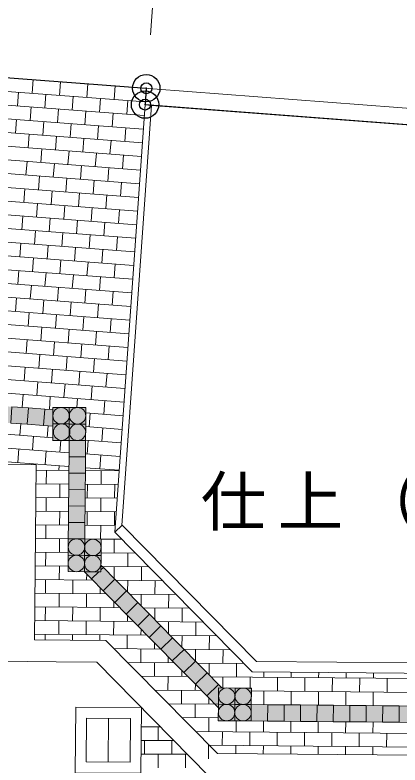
# Model space of a CAD drawing. Units: millimetres, scale not verified. Extents: x -94331 to 144568, y -56598 to 62562.
# Drawn here: x -3700 to 3329, y 2063 to 15771 of the extents above; entities that cross this region are included whole.
import ezdxf

# ---------------------------------------------------------------- set-up
doc = ezdxf.new("R2010")
doc.units = ezdxf.units.MM
doc.header["$LTSCALE"] = 400
doc.header["$PDMODE"] = 32
doc.header["$PDSIZE"] = 200
for name, color, linetype, lineweight in [('0-0_芯', 1, 'Continuous', 30), ('0-2_壁', 7, 'Continuous', 9), ('0-4_衛生設備', 7, 'Continuous', 9), ('0-5_雑', 7, 'Continuous', 9)]:
    doc.layers.add(name, color=color, linetype=linetype, lineweight=lineweight)
doc.layers.add('0-C_0', color=8, linetype='Continuous')
doc.styles.add('ＭＳ ゴシック', font='')
doc.styles.get('ＭＳ ゴシック').set_extended_font_data('MS Gothic')

msp = doc.modelspace()

# ---------------------------------------------------------------- linework, layer by layer
at = {"layer": '0-0_芯', "color": 5, "lineweight": 18}
msp.add_line((422.4, 37089.1), (-1228.4, 15410.7), dxfattribs=at)
at = {"layer": '0-0_芯'}
for points in [[(-23886.8, 10187.4), (-8015.5, 8719.9), (-7578.4, 14910.2), (-1302.9, 14432.3), (-1325.7, 14133.2), (-1206, 14124)], [(-1206, 14124), (8326.7, 13398.1), (18186.6, 9153.4), (18305.2, 9429)]]:
    msp.add_lwpolyline(points, dxfattribs=at)
for centre in [(-1302.9, 14432.3), (-1325.7, 14133.2)]:
    msp.add_circle(centre, 250, dxfattribs=at)
for p in [(-1302.9, 14432.3), (-1325.7, 14133.2)]:
    msp.add_point(p, dxfattribs=at)
at = {"layer": '0-2_壁'}
for p, q in [((-1325.7, 14133.2), (-1302.9, 14432.3)), ((-1325.7, 14133.2), (-1877.7, 6316)), ((-1206, 14124), (-1748.4, 6443.2)), ((-3314.4, 7552.1), (-8095, 7594.1)), ((-3342.5, 4352.2), (-3314.4, 7552.1)), ((-1877.7, 6316), (-1742.2, 6449.3)), ((-1742.2, 6449.3), (710.2, 3956.5)), ((-2038.6, 4340.7), (-3342.5, 4352.2)), ((-2038.6, 4340.7), (-4, 2272.8)), ((-2950, 3948.7), (-7745.9, 3990.9)), ((-2950, 3948.7), (-2207.6, 3942.2)), ((-2207.6, 3942.2), (-159.8, 1860.7)), ((710.2, 3956.5), (16785.9, 3815.2)), ((-1993, 2917.2), (-1999.1, 2117.3)), ((15082.9, 2140.1), (-4, 2272.8))]:
    msp.add_line(p, q, dxfattribs=at)
for points in [[(-7578.4, 14910.2), (8399.4, 13693.5), (18305.2, 9429)], [(-1325.7, 14133.2), (8326.7, 13398.1), (18186.6, 9153.4)], [(-1877.7, 6316), (629.9, 3767.2), (16594.4, 3626.8)]]:
    msp.add_lwpolyline(points, dxfattribs=at)
for points in [[(-1391.6, 3112.7), (-2591.5, 3121.7), (-2600.5, 1921.8), (-1400.6, 1912.8)], [(-2393, 2920.2), (-2399, 2120.3), (-1599.1, 2114.3), (-1593.1, 2914.2)]]:
    msp.add_lwpolyline(points, close=True, dxfattribs=at)
at = {"layer": '0-4_衛生設備'}
for p, q in [((-3010.5, 8257.5), (-3177.5, 8269.3)), ((-2707.8, 8296.8), (-2407.8, 8294.1)), ((-2407.8, 8294.1), (-2707.8, 8294.1)), ((-3013.1, 7996.8), (-2713.1, 7996.8)), ((-2713.1, 7996.8), (-2713.1, 7696.8)), ((-2710.5, 7996.8), (-2410.5, 7994.1)), ((-2131.3, 5629), (-2086.7, 5672.9)), ((-2130.5, 5717.5), (-2086.7, 5672.9)), ((-2086.7, 5672.9), (-1876.3, 5459)), ((-2731.6, 5596.9), (-2431.6, 5594.2)), ((-2300.5, 5462.5), (-2430.1, 5594.2)), ((-2300.5, 5462.5), (-2169, 5591.9)), ((-2090.1, 5248.7), (-2300.5, 5462.5)), ((-2090.1, 5248.7), (-1876.3, 5459)), ((-1876.3, 5459), (-1665.9, 5245.2)), ((-1879.7, 5034.8), (-2090.1, 5248.7)), ((-1879.7, 5034.8), (-1665.9, 5245.2)), ((-1665.9, 5245.2), (-1455.5, 5031.3)), ((-1669.3, 4820.9), (-1879.7, 5034.8)), ((-1669.3, 4820.9), (-1455.5, 5031.3)), ((-1455.5, 5031.3), (-1245.1, 4817.5)), ((-1458.9, 4607.1), (-1669.3, 4820.9)), ((-1458.9, 4607.1), (-1245.1, 4817.5)), ((-1245.1, 4817.5), (-1034.7, 4603.6)), ((-1248.5, 4393.2), (-1458.9, 4607.1)), ((-1248.5, 4393.2), (-1034.7, 4603.6)), ((-1034.7, 4603.6), (-824.3, 4389.8)), ((-1038.1, 4179.4), (-1248.5, 4393.2)), ((-1038.1, 4179.4), (-824.3, 4389.8)), ((-824.3, 4389.8), (-613.9, 4175.9)), ((-827.7, 3965.5), (-1038.1, 4179.4)), ((-827.7, 3965.5), (-613.9, 4175.9)), ((-613.9, 4175.9), (-403.5, 3962.1)), ((-617.3, 3751.7), (-827.7, 3965.5)), ((-617.3, 3751.7), (-403.5, 3962.1)), ((-403.5, 3962.1), (-193.1, 3748.2)), ((-406.9, 3537.8), (-617.3, 3751.7)), ((17.3, 3534.4), (-196.6, 3324)), ((78.6, 3472.1), (17.3, 3534.4)), ((-196.6, 3324), (13.8, 3110.1)), ((914.2, 3164.7), (614.2, 3167.4)), ((911.6, 2864.7), (914.2, 3164.7)), ((1214.2, 3162.1), (914.2, 3164.7)), ((1211.6, 2862.1), (1214.2, 3162.1)), ((1514.2, 3159.4), (1214.2, 3162.1)), ((1511.6, 2859.4), (1514.2, 3159.4)), ((1814.2, 3156.8), (1514.2, 3159.4)), ((1811.5, 2856.8), (1814.2, 3156.8)), ((2114.2, 3154.2), (1814.2, 3156.8)), ((2111.5, 2854.2), (2114.2, 3154.2)), ((2414.2, 3151.5), (2114.2, 3154.2)), ((2411.5, 2851.5), (2414.2, 3151.5)), ((2714.2, 3148.9), (2414.2, 3151.5)), ((2711.5, 2848.9), (2714.2, 3148.9)), ((3014.1, 3146.2), (2714.2, 3148.9)), ((3011.5, 2846.3), (3014.1, 3146.2)), ((3314.1, 3143.6), (3014.1, 3146.2)), ((3311.5, 2843.6), (3314.1, 3143.6)), ((3614.1, 3141), (3314.1, 3143.6)), ((611.6, 2867.4), (911.6, 2864.7)), ((911.6, 2864.7), (1211.6, 2862.1)), ((1211.6, 2862.1), (1511.6, 2859.4)), ((1511.6, 2859.4), (1811.5, 2856.8)), ((1811.5, 2856.8), (2111.5, 2854.2)), ((2111.5, 2854.2), (2411.5, 2851.5)), ((2411.5, 2851.5), (2711.5, 2848.9)), ((2711.5, 2848.9), (3011.5, 2846.3)), ((3011.5, 2846.3), (3311.5, 2843.6)), ((3311.5, 2843.6), (3611.5, 2841))]:
    msp.add_line(p, q, dxfattribs=at)
for points in [[(-3776, 8311.6), (-3754.9, 8610.8), (-3455.6, 8589.7), (-3476.8, 8290.5)], [(-3476.8, 8290.5), (-3455.6, 8589.7), (-3156.4, 8568.6), (-3177.5, 8269.3)], [(-3010.5, 8296.8), (-2710.5, 8296.8), (-2710.5, 8596.8), (-3010.5, 8596.8)], [(-2710.5, 7996.8), (-3010.5, 7996.8), (-3010.5, 8296.8), (-2710.5, 8296.8)], [(-2413.1, 7694.1), (-2415.8, 7394.2), (-2715.8, 7396.8), (-2713.1, 7696.8)], [(-2415.8, 7394.2), (-2418.4, 7094.2), (-2718.4, 7096.8), (-2715.8, 7396.8)], [(-2418.4, 7094.2), (-2421, 6794.2), (-2721, 6796.8), (-2718.4, 7096.8)], [(-2421, 6794.2), (-2423.7, 6494.2), (-2723.7, 6496.8), (-2721, 6796.8)], [(-2423.7, 6494.2), (-2426.3, 6194.2), (-2726.3, 6196.8), (-2723.7, 6496.8)], [(-2426.3, 6194.2), (-2429, 5894.2), (-2728.9, 5896.9), (-2726.3, 6196.8)], [(-2429, 5894.2), (-2426.3, 6194.2), (-2126.3, 6191.6), (-2129, 5891.6)], [(-2429, 5894.2), (-2431.6, 5594.2), (-2731.6, 5596.9), (-2728.9, 5896.9)], [(-2429, 5894.2), (-2431.6, 5594.2), (-2131.6, 5591.6), (-2129, 5891.6)], [(17.3, 3534.4), (-196.6, 3324), (-406.9, 3537.8), (-193.1, 3748.2)], [(314.2, 3170), (14.3, 3172.6), (16.9, 3472.6), (316.9, 3470)], [(314.2, 3170), (614.2, 3167.4), (616.9, 3467.3), (316.9, 3470)], [(314.2, 3170), (14.3, 3172.6), (11.6, 2872.6), (311.6, 2870)], [(311.6, 2870), (611.6, 2867.4), (614.2, 3167.4), (314.2, 3170)]]:
    msp.add_lwpolyline(points, close=True, dxfattribs=at)
for points in [[(-3177.5, 8269.3), (-3156.4, 8568.6), (-3010.5, 8558.3)], [(-2707.8, 8594.1), (-2407.8, 8594.1), (-2407.8, 8294.1)], [(-2407.8, 8294.1), (-2410.5, 7994.1), (-2710.5, 7996.8)], [(-2410.5, 7994.1), (-2413.1, 7694.1), (-2713.1, 7696.8)]]:
    msp.add_lwpolyline(points, dxfattribs=at)
for centre in [(-2859.2, 8445.5), (-2557.8, 8445.4), (-2848.2, 8146.7), (-2559.2, 8144.1), (-2577.6, 6045.5), (-2277.7, 6037.9), (-2580.3, 5745.5), (-2280.3, 5742.9), (165.6, 3321.3), (465.6, 3318.7), (162.9, 3021.3), (462.9, 3018.7)]:
    msp.add_circle(centre, 150, dxfattribs=at)
at = {"layer": '0-5_雑'}
for p, q in [((-7384.7, 14644.7), (-1322.2, 14183)), ((-3385.3, 14340.1), (-3366.3, 14589.4)), ((-2886.7, 14302.2), (-2867.7, 14551.5)), ((-7402.3, 14395.3), (-1339.8, 13933.7)), ((-2388.2, 14264.2), (-2369.2, 14513.5)), ((-1889.6, 14226.2), (-1870.6, 14475.5)), ((-3653.5, 14109.8), (-3634.6, 14359.1)), ((-3155, 14071.9), (-3136, 14321.2)), ((-2656.4, 14033.9), (-2637.4, 14283.2)), ((-7419.9, 14145.9), (-1357.4, 13684.3)), ((-2157.9, 13996), (-2138.9, 14245.2)), ((-1659.3, 13958), (-1640.3, 14207.3)), ((-3423.2, 13841.6), (-3404.3, 14090.9)), ((-2924.7, 13803.6), (-2905.7, 14052.9)), ((-2426.1, 13765.7), (-2407.2, 14014.9)), ((-7437.5, 13896.6), (-1375, 13434.9)), ((-3691.5, 13611.3), (-3672.5, 13860.6)), ((-1927.6, 13727.7), (-1908.6, 13977)), ((-3193, 13573.3), (-3174, 13822.6)), ((-2694.4, 13535.4), (-2675.4, 13784.6)), ((-2195.8, 13497.4), (-2176.9, 13746.7)), ((-1697.3, 13459.4), (-1678.3, 13708.7)), ((-7455.1, 13647.2), (-1392.6, 13185.5)), ((-3461.2, 13343), (-3442.2, 13592.3)), ((-2962.7, 13305.1), (-2943.7, 13554.3)), ((-2464.1, 13267.1), (-2445.1, 13516.4)), ((-1965.5, 13229.1), (-1946.6, 13478.4)), ((-3230.9, 13074.8), (-3211.9, 13324)), ((-2732.4, 13036.8), (-2713.4, 13286.1)), ((-2233.8, 12998.8), (-2214.8, 13248.1)), ((-1735.2, 12960.9), (-1716.3, 13210.2)), ((-4336, 13158.9), (-1410.2, 12936.1)), ((-3499.2, 12844.5), (-3480.2, 13093.8)), ((-3000.6, 12806.5), (-2981.6, 13055.8)), ((-4353.6, 12909.5), (-1427.8, 12686.7)), ((-2502.1, 12768.5), (-2483.1, 13017.8)), ((-2003.5, 12730.6), (-1984.5, 12979.9)), ((-3268.9, 12576.2), (-3249.9, 12825.5)), ((-2770.3, 12538.2), (-2751.3, 12787.5)), ((-2271.8, 12500.3), (-2252.8, 12749.6)), ((-4969.5, 12705.7), (-1445.4, 12437.4)), ((-1773.2, 12462.3), (-1754.2, 12711.6)), ((-3537.1, 12345.9), (-3518.2, 12595.2)), ((-3038.6, 12308), (-3019.6, 12557.2)), ((-2540, 12270), (-2521, 12519.3)), ((-2041.5, 12232), (-2022.5, 12481.3)), ((-4987.1, 12456.3), (-1463, 12188)), ((-5004.7, 12206.9), (-1480.6, 11938.6)), ((-3306.9, 12077.7), (-3287.9, 12326.9)), ((-2808.3, 12039.7), (-2789.3, 12289)), ((-2309.7, 12001.7), (-2290.8, 12251)), ((-1811.2, 11963.8), (-1792.2, 12213)), ((-3575.1, 11847.4), (-3556.1, 12096.6)), ((-5022.3, 11957.6), (-1498.3, 11689.2)), ((-3076.6, 11809.4), (-3057.6, 12058.7)), ((-2578, 11771.4), (-2559, 12020.7)), ((-2079.4, 11733.5), (-2060.5, 11982.7)), ((-3344.8, 11579.1), (-3325.8, 11828.4)), ((-2846.3, 11541.1), (-2827.3, 11790.4)), ((-5039.9, 11708.2), (-1515.9, 11439.8)), ((-2347.7, 11503.2), (-2328.7, 11752.4)), ((-1849.1, 11465.2), (-1830.2, 11714.5)), ((-3613.1, 11348.8), (-3594.1, 11598.1)), ((-3114.5, 11310.8), (-3095.5, 11560.1)), ((-2616, 11272.9), (-2597, 11522.2)), ((-5057.5, 11458.8), (-1533.5, 11190.4)), ((-2117.4, 11234.9), (-2098.4, 11484.2)), ((-3382.8, 11080.5), (-3363.8, 11329.8)), ((-2884.2, 11042.6), (-2865.2, 11291.9)), ((-2385.7, 11004.6), (-2366.7, 11253.9)), ((-5075.1, 11209.4), (-1551.1, 10941.1)), ((-1887.1, 10966.6), (-1868.1, 11215.9)), ((-3651, 10850.2), (-3632.1, 11099.5)), ((-3152.5, 10812.3), (-3133.5, 11061.6)), ((-2653.9, 10774.3), (-2634.9, 11023.6)), ((-2155.4, 10736.4), (-2136.4, 10985.6)), ((-5092.7, 10960), (-1568.7, 10691.7)), ((-3420.7, 10582), (-3401.8, 10831.3)), ((-5110.3, 10710.7), (-1586.3, 10442.3)), ((-2922.2, 10544), (-2903.2, 10793.3)), ((-2423.6, 10506.1), (-2404.7, 10755.3)), ((-1925.1, 10468.1), (-1906.1, 10717.4)), ((-3689, 10351.7), (-3670, 10601)), ((-3190.5, 10313.7), (-3171.5, 10563)), ((-5127.9, 10461.3), (-1603.9, 10192.9)), ((-2691.9, 10275.8), (-2672.9, 10525)), ((-2193.3, 10237.8), (-2174.4, 10487.1)), ((-3458.7, 10083.4), (-3439.7, 10332.7)), ((-2960.2, 10045.5), (-2941.2, 10294.7)), ((-5145.6, 10211.9), (-1621.5, 9943.5)), ((-2461.6, 10007.5), (-2442.6, 10256.8)), ((-1963, 9969.5), (-1944.1, 10218.8)), ((-3228.4, 9815.2), (-3209.4, 10064.4)), ((-2729.9, 9777.2), (-2710.9, 10026.5)), ((-5163.2, 9962.5), (-1639.1, 9694.1)), ((-2231.3, 9739.2), (-2212.3, 9988.5)), ((-3496.7, 9584.9), (-3477.7, 9834.2)), ((-2998.1, 9546.9), (-2979.1, 9796.2)), ((-2499.6, 9508.9), (-2480.6, 9758.2)), ((-5180.8, 9713.1), (-1656.7, 9444.8)), ((-2001, 9471), (-1982, 9720.3)), ((-5198.4, 9463.7), (-1674.4, 9195.4)), ((-3266.4, 9316.6), (-3247.4, 9565.9)), ((-2767.8, 9278.6), (-2748.8, 9527.9)), ((-2269.3, 9240.7), (-2250.3, 9490)), ((-3534.6, 9086.3), (-3515.7, 9335.6)), ((-5216, 9214.4), (-1692, 8946)), ((-3036.1, 9048.4), (-3017.1, 9297.6)), ((-2537.5, 9010.4), (-2518.5, 9259.7)), ((-2039, 8972.4), (-2020, 9221.7)), ((-3304.3, 8818.1), (-3285.4, 9067.3)), ((-4934.5, 8942.2), (-1709.6, 8696.6)), ((-2805.8, 8780.1), (-2786.8, 9029.4)), ((-2307.2, 8742.1), (-2288.3, 8991.4)), ((-3571.8, 8597.9), (-3553.6, 8837)), ((-3073.1, 8562.7), (-3055.1, 8799.1)), ((-2569.2, 8595), (-2556.5, 8761.1)), ((-2076.9, 8473.9), (-2058, 8723.1)), ((-8036.2, 8426.2), (-3010.5, 8043.5)), ((-2407.8, 8499.1), (-1727.2, 8447.2)), ((-2345.2, 8243.6), (-2326.2, 8492.8)), ((-3610.6, 8089.2), (-3594.6, 8298.8)), ((-3112, 8051.2), (-3095.8, 8263.6)), ((-2408.3, 8248.4), (-1744.8, 8197.8)), ((-2114.9, 7975.3), (-2095.9, 8224.6)), ((-3380.3, 7820.9), (-3361.3, 8070.2)), ((-2881.7, 7783), (-2865.4, 7996.8)), ((-2410.5, 7997.8), (-1762.4, 7948.5)), ((-2383.2, 7745), (-2364.2, 7994.3)), ((-4008, 7868.7), (-2712.5, 7770.1)), ((-3648.5, 7590.6), (-3629.6, 7839.9)), ((-5278.5, 7714.8), (-2714.7, 7519.5)), ((-3150, 7552.7), (-3131, 7802)), ((-2412.7, 7747.3), (-1780, 7699.1)), ((-2152.9, 7476.8), (-2133.9, 7726)), ((-3391.5, 7552.7), (-3389.9, 7573.9)), ((-2715.3, 7446.8), (-3315.3, 7452.1)), ((-3126.8, 7448.2), (-3128.7, 7198.2)), ((-2898, 7448.4), (-2891.3, 7535.9)), ((-1798.4, 7438.7), (-2415.3, 7444.2)), ((-2414.9, 7496.7), (-1797.6, 7449.7)), ((-2126.8, 7440.5), (-2128.8, 7190.5)), ((-2717.5, 7196.8), (-3317.5, 7202.1)), ((-2878.7, 7196.5), (-2880.7, 6946.6)), ((-1816, 7188.9), (-2417.5, 7194.2)), ((-2378.7, 7192.7), (-2380.7, 6942.7)), ((-1878.8, 7188.9), (-1880.7, 6938.9)), ((-2719.7, 6946.8), (-3319.7, 6952.1)), ((-3130.6, 6948.2), (-3132.6, 6698.2)), ((-1833.7, 6939), (-2419.7, 6944.2)), ((-2130.7, 6940.5), (-2132.6, 6690.5)), ((-2721.9, 6696.8), (-3321.9, 6702.1)), ((-2882.6, 6696), (-2884.5, 6446)), ((-1851.3, 6689.2), (-2421.9, 6694.2)), ((-2382.6, 6692.2), (-2384.5, 6442.2)), ((-1882.6, 6688.3), (-1884.5, 6438.3)), ((-2724.1, 6446.8), (-3324.1, 6452.1)), ((-3134.5, 6448.2), (-3136.4, 6198.2)), ((-1869, 6439.3), (-2424.1, 6444.2)), ((-2134.5, 6440.5), (-2136.4, 6190.5)), ((-2726.3, 6196.8), (-3326.3, 6202.1)), ((-2886.4, 6196), (-2888.3, 5946)), ((-1752, 6188.3), (-2126.3, 6191.6)), ((-1886.4, 6188.3), (-1888.4, 5938.3)), ((-2728.5, 5946.9), (-3328.5, 5952.1)), ((-3138.3, 5947.7), (-3140.2, 5697.7)), ((-1503.9, 5936.1), (-2128.5, 5941.6)), ((-1638.4, 5936.1), (-1640.3, 5686.2)), ((-2730.7, 5696.9), (-3330.7, 5702.1)), ((-2890.2, 5696), (-2892.2, 5446)), ((-1255.8, 5683.9), (-2130.7, 5691.6)), ((-1890.3, 5688.4), (-1891.9, 5475)), ((-1390.3, 5684.5), (-1392.2, 5434.5)), ((-2391.3, 5554.8), (-2392.2, 5442.2)), ((-2281.2, 5442.9), (-3332.9, 5452.1)), ((-3142.2, 5447.7), (-3144.1, 5197.7)), ((-2642.2, 5443.8), (-2644.1, 5193.8)), ((-1007.7, 5431.7), (-1856.7, 5439.2)), ((-1642.2, 5436.2), (-1643.8, 5222.8)), ((-1142.2, 5432.3), (-1144.1, 5182.3)), ((-2143.2, 5302.7), (-2144.1, 5190)), ((-2033.1, 5190.7), (-3335.1, 5202.2)), ((-2894.1, 5195.5), (-2896, 4945.5)), ((-2394.1, 5191.6), (-2396, 4941.7)), ((-759.5, 5179.5), (-1608.6, 5187)), ((-1394.1, 5184), (-1395.8, 4970.7)), ((-894.1, 5180.1), (-896.1, 4930.1)), ((-1785, 4938.5), (-3337.3, 4952.2)), ((-3146, 4947.7), (-3147.9, 4697.7)), ((-2646, 4943.8), (-2647.9, 4693.9)), ((-2146, 4940), (-2147.9, 4690)), ((-1895.2, 5050.5), (-1896, 4937.8)), ((-1647.1, 4798.4), (-1648, 4686.2)), ((-511.4, 4927.3), (-1360.5, 4934.8)), ((-1146.1, 4932.3), (-1147.7, 4718.5)), ((-646.1, 4928.5), (-648, 4678.5)), ((-1536.9, 4686.3), (-3339.5, 4702.2)), ((-2897.9, 4695.5), (-2899.8, 4445.5)), ((-2397.9, 4691.7), (-2399.9, 4441.7)), ((-1898, 4687.8), (-1899.9, 4437.8)), ((-263.3, 4675.1), (-1112.4, 4682.6)), ((-898, 4680.1), (-899.6, 4466.4)), ((-398, 4676.3), (-399.9, 4426.3)), ((-1399, 4546.2), (-1399.9, 4434)), ((-1288.8, 4434.1), (-3341.7, 4452.2)), ((-3149.8, 4447.1), (-3150.6, 4350.5)), ((-2649.9, 4443.3), (-2650.6, 4346.1)), ((-2149.9, 4439.5), (-2150.6, 4341.7)), ((-1649.9, 4435.6), (-1651.8, 4185.6)), ((-15.2, 4422.9), (-864.2, 4430.4)), ((-649.9, 4428), (-651.6, 4214.2)), ((-149.9, 4424.1), (-151.8, 4174.1)), ((-1151, 4294.1), (-1151.8, 4181.8)), ((-1040.7, 4181.9), (-1889.7, 4189.4)), ((-1401.8, 4184), (-1403.7, 3934)), ((232.9, 4170.7), (-613.9, 4178.2)), ((-401.8, 4176.3), (-403.5, 3962.1)), ((98.1, 4172.5), (96.2, 3922.5)), ((-902.9, 4041.9), (-903.7, 3930.2)), ((-792.5, 3929.8), (-1641.6, 3937.2)), ((-1153.7, 3931.8), (-1155.7, 3681.8)), ((481, 3918.6), (-368, 3926)), ((-153.8, 3924.1), (-155.4, 3709.9)), ((346.2, 3919.7), (344.3, 3669.7)), ((-654.8, 3789.8), (-655.7, 3678)), ((845, 3765.3), (844.3, 3665.3)), ((1345, 3760.9), (1344.3, 3661)), ((1845, 3756.6), (1844.2, 3656.6)), ((2345, 3752.2), (2344.2, 3652.2)), ((2845, 3747.8), (2844.2, 3647.8)), ((-544.4, 3677.6), (-1393.5, 3685)), ((-905.7, 3679.6), (-907.6, 3429.6)), ((16593.7, 3526.8), (-119.9, 3673.8)), ((94.3, 3671.9), (92.8, 3471.9)), ((594.3, 3667.5), (592.7, 3454.5)), ((1094.3, 3663.1), (1092.3, 3413.2)), ((1594.2, 3658.8), (1592.3, 3408.8)), ((2094.2, 3654.4), (2092.3, 3404.4)), ((2594.2, 3650), (2592.3, 3400)), ((3094.2, 3645.6), (3092.3, 3395.6)), ((-296.3, 3425.4), (-1145.4, 3432.8)), ((-657.6, 3428), (-659.5, 3178)), ((-406.7, 3537.6), (-407.6, 3425.8)), ((16591.8, 3276.9), (604.5, 3417.4)), ((842.4, 3415.4), (840.4, 3165.4)), ((1342.3, 3411), (1340.4, 3161)), ((1842.3, 3406.6), (1840.4, 3156.6)), ((2342.3, 3402.2), (2340.4, 3152.2)), ((2842.3, 3397.8), (2840.4, 3147.8)), ((14.3, 3172.6), (-897.2, 3180.6)), ((-409.5, 3175.8), (-411.4, 2925.8)), ((-158.7, 3285.5), (-159.5, 3174.2)), ((12.1, 2922.6), (-649.1, 2928.5)), ((-161.4, 2924.2), (-163.4, 2674.2)), ((-1394.2, 2761), (-1045.5, 2761)), ((-1085.1, 2761), (-1085.1, 2511)), ((338.2, 2869.8), (336.6, 2669.8)), ((838.1, 2865.4), (836.6, 2665.4)), ((1338.1, 2861), (1336.6, 2661)), ((1838.1, 2856.6), (1836.6, 2656.6)), ((2338.1, 2852.2), (2336.5, 2652.2)), ((2838.1, 2847.8), (2836.5, 2647.8)), ((15385.3, 2537.4), (-401, 2676.3)), ((86.6, 2672), (84.7, 2422)), ((586.6, 2667.6), (584.7, 2417.6)), ((1086.6, 2663.2), (1084.7, 2413.2)), ((1586.6, 2658.8), (1584.7, 2408.8)), ((2086.6, 2654.4), (2084.6, 2404.4)), ((2586.5, 2650), (2584.6, 2400)), ((3086.5, 2645.6), (3084.6, 2395.6)), ((-1396.1, 2511), (-799.6, 2511)), ((-1335.1, 2511), (-1335.1, 2261)), ((-835.1, 2511), (-835.1, 2261)), ((-165.3, 2424.2), (-167.2, 2174.2)), ((15684.1, 2284.8), (-152.9, 2424.1)), ((334.7, 2419.8), (333.6, 2269.8)), ((834.7, 2415.4), (833.5, 2265.4)), ((1334.7, 2411), (1333.5, 2261)), ((1834.6, 2406.6), (1833.5, 2256.6)), ((2334.6, 2402.2), (2333.5, 2252.2)), ((2834.6, 2397.8), (2833.5, 2247.8)), ((-1398, 2261), (-553.6, 2261)), ((-1085.1, 2261), (-1085.1, 2011)), ((-585.1, 2261), (-585.1, 2011))]:
    msp.add_line(p, q, dxfattribs=at)
at = {"layer": '0-C_0'}
for points in [[(-4973, 8396.1), (-4951.9, 8695.4), (-3010.5, 8257.5), (-3010.5, 8558.3)], [(-3010.5, 8596.8), (-3013.1, 7996.8), (-2407.8, 8594.1), (-2410.5, 7994.1)], [(-2710.5, 7996.8), (-2410.5, 7994.1), (-2726.3, 6196.8), (-2426.3, 6194.2)], [(-2726.3, 6196.8), (-2731.6, 5596.9), (-2430.1, 5594.2)], [(-2726.3, 6196.8), (-2430.1, 5594.2), (13.8, 3110.1)], [(-2726.3, 6196.8), (13.8, 3110.1), (16.9, 3472.6)], [(-2726.3, 6196.8), (16.9, 3472.6), (78.6, 3472.1)], [(-2726.3, 6196.8), (78.6, 3472.1), (-2130.5, 5717.5)], [(-2726.3, 6196.8), (-2130.5, 5717.5), (-2126.3, 6191.6)], [(16.9, 3472.6), (616.9, 3467.3), (11.6, 2872.6), (611.6, 2867.4)], [(15987.9, 3031.6), (614.2, 3167.4), (611.6, 2867.4)], [(15987.9, 3031.6), (611.6, 2867.4), (15385.3, 2737.4)]]:
    msp.add_solid(points, dxfattribs=at)

# ---------------------------------------------------------------- texts
at = {"layer": '0-0_芯', "color": 5, "insert": (-309.1, 6322), "char_height": 879.8, "attachment_point": 7, "style": 'ＭＳ ゴシック'}
msp.add_mtext('\\T1.17;仕上（舗装）はＤＢＯ事業範囲', dxfattribs=at)

doc.saveas('drawing.dxf')
